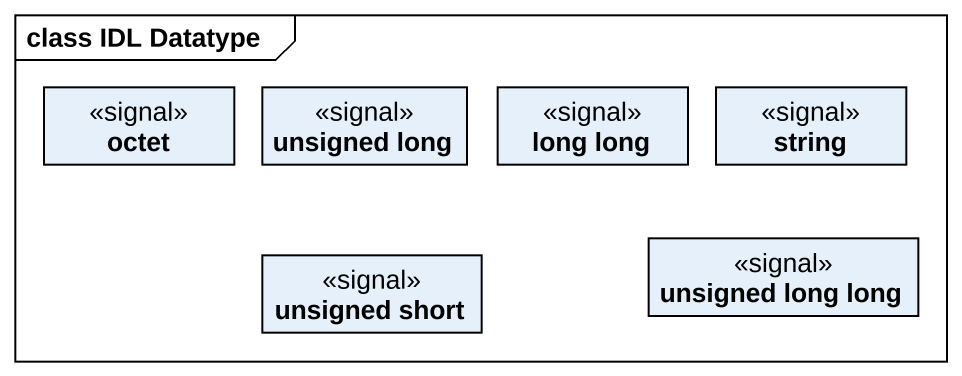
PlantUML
@startuml
mainframe class IDL Datatype
hide circle
hide empty members
class octet <<signal>>
class "unsigned long" as unsigned_long <<signal>>
class "long long" as long_long <<signal>>
class string <<signal>>
class "unsigned short" as unsigned_short <<signal>>
class "unsigned long long" as unsigned_long_long <<signal>>
@enduml
